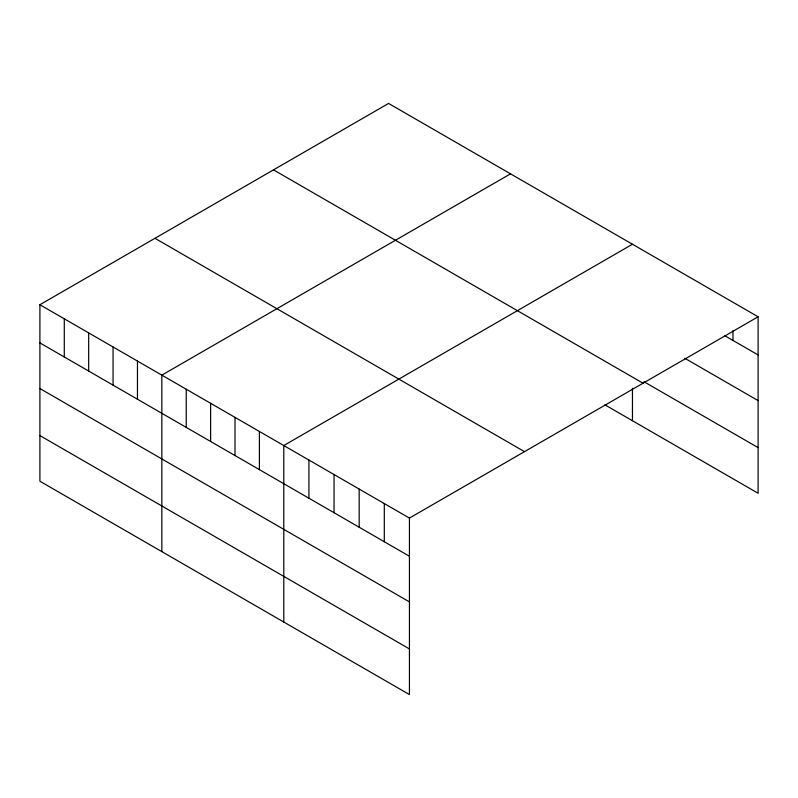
<?xml version="1.0" encoding="UTF-8"?>
<svg xmlns="http://www.w3.org/2000/svg" width="798" height="798" viewBox="0 0 798 798"><rect width="100%" height="100%" fill="white"/><g stroke="black" fill="none" stroke-linecap="round" stroke-linejoin="round"><path stroke-width="1.2" d="M39.9 304.736L409.434 518.082L409.434 694.569L39.9 481.224L39.9 304.736L388.566 103.431L758.1 316.776L758.1 493.264L604.894 404.815M510.511 173.834L161.844 375.14L161.844 551.627M632.455 244.238L283.789 445.543L283.789 622.031M409.434 518.082L758.1 316.776M724.594 335.599L758.1 354.95M684.814 358.282L758.1 400.596M643.976 381.733L758.1 447.618M273.505 169.864L643.038 383.21M154.962 238.303L524.495 451.648M39.9 342.901L409.434 556.246M39.9 388.546L409.434 601.892M39.9 435.578L409.434 648.924M732.973 330.591L732.973 340.437M632.455 388.297L632.455 420.726M384.307 503.568L384.307 541.742M359.17 489.064L359.17 527.229M334.043 474.561L334.043 512.725M308.916 460.047L308.916 498.221M259.4 431.459L259.4 469.633M235.011 417.384L235.011 455.548M210.622 403.299L210.622 441.464M186.233 389.215L186.233 427.389M137.456 361.055L137.456 399.229M113.067 346.98L113.067 385.145M88.678 332.896L88.678 371.06M64.289 318.811L64.289 356.985"/></g></svg>
